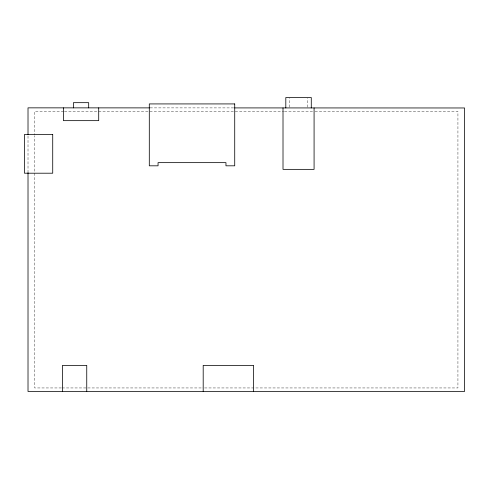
<?xml version="1.0" encoding="UTF-8"?>
<svg xmlns="http://www.w3.org/2000/svg" width="489" height="489" viewBox="0 0 489 489"><rect width="100%" height="100%" fill="white"/><g stroke="black" fill="none" stroke-linecap="round" stroke-linejoin="round"><path stroke-width="0.37" stroke-dasharray="2.44 1.83" d="M289.629 107.183L289.635 98.277M307.459 107.189L307.459 98.283M150.062 107.886L234.072 107.904M63.674 111.358L34.64 111.358L34.64 135.043M64.438 111.358L283.724 111.358M284.488 111.358L314.286 111.358M315.05 111.358L457.93 111.358L457.93 387.948L202.733 387.948M61.382 387.948L34.64 387.948L34.64 135.808M62.146 387.948L201.969 387.948M28.014 136.009L28.014 172.654"/><path stroke-width="0.73" d="M73.399 107.867L73.399 102.672L88.68 102.672L88.68 107.867M285.808 107.922L285.814 97.537L311.279 97.543L311.279 107.928M149.359 107.886L28.014 107.849L28.014 134.53M234.72 107.91L464.55 107.971L464.55 391.463L28.014 391.463L28.014 172.654M63.362 107.861L63.417 120.655L98.711 120.655L98.711 107.867M314.079 107.928L314.079 169.359L283.009 169.359L283.009 107.922M253.62 391.463L253.62 365.387L203.192 365.387L203.192 391.463M86.749 391.463L86.749 365.387L62.451 365.387L62.451 391.463M234.72 103.925L149.298 103.925L149.298 165.814L158.057 165.814L158.057 162.648L225.961 162.648L225.961 165.814L234.72 165.814L234.72 103.925M52.72 134.487L24.45 134.487L24.45 173.204L52.72 173.204L52.72 134.487"/></g></svg>
